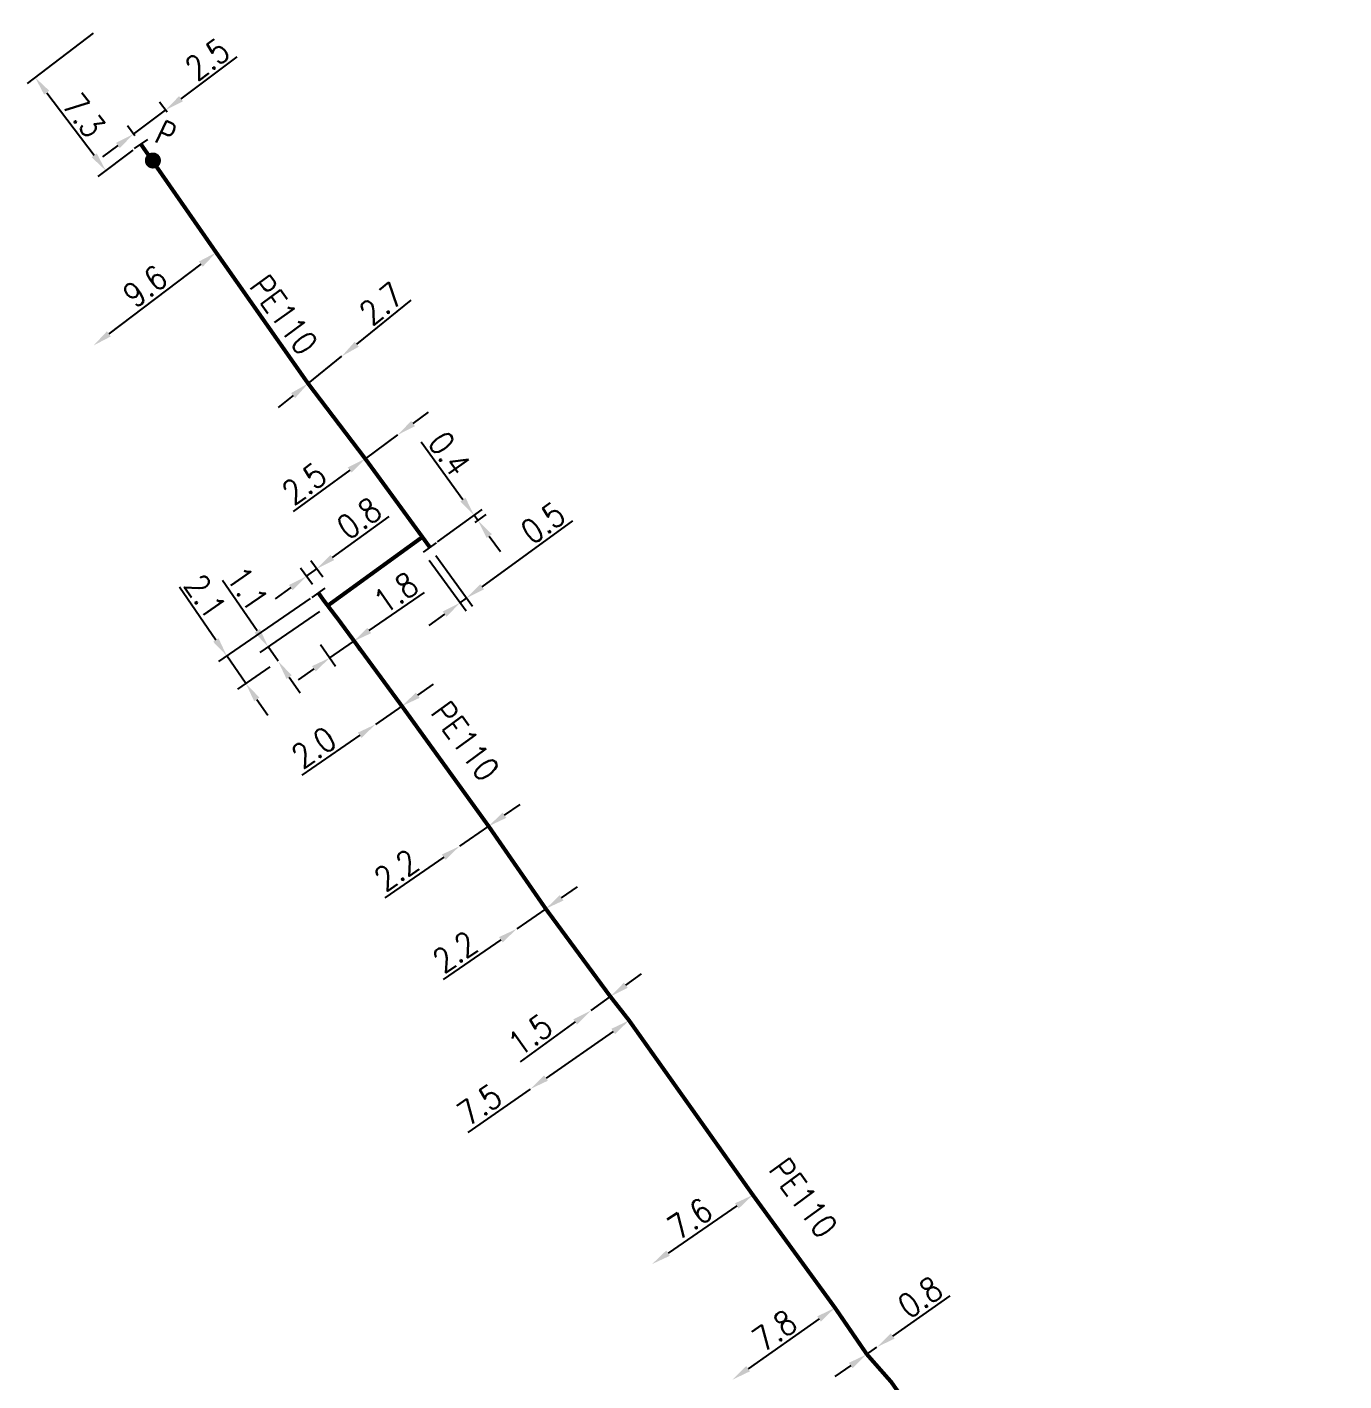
# Model space of a CAD drawing. Header units: millimetres. Extents: x 107995 to 109002, y 120994 to 122000.
# Drawn here: x 108774.6 to 108856.7, y 121543.6 to 121628 of the extents above; entities that cross this region are included whole.
import ezdxf
from ezdxf.enums import TextEntityAlignment as Align

# ---------------------------------------------------------------- set-up
doc = ezdxf.new("R2010")
doc.units = ezdxf.units.MM
doc.header["$PDMODE"] = 34
doc.linetypes.add('L_25_PE', pattern=[2000, 1000, 1000])
doc.layers.get('0').update_dxf_attribs({"linetype": 'CONTINUOUS'})
doc.layers.get('DEFPOINTS').update_dxf_attribs({"linetype": 'CONTINUOUS'})
for name, color, linetype in [('L_150', 1, 'CONTINUOUS'), ('L_300', 7, 'CONTINUOUS'), ('L_340', 7, 'CONTINUOUS')]:
    doc.layers.add(name, color=color, linetype=linetype)
doc.styles.add('G_ROMANS', font='ROMANS.SHX', dxfattribs={"width": 0.75})
doc.styles.get("Standard").update_dxf_attribs({"font": 'romans.shx', "width": 0.85})
doc.dimstyles.get("Standard").update_dxf_attribs({"dimtxt": 1.5, "dimasz": 1.2, "dimexe": 0.625, "dimexo": 0.625, "dimgap": 0.25, "dimtad": 1, "dimdec": 1, "dimzin": 0, "dimdsep": 46, "dimtxsty": 'Standard', "dimcen": -0.5, "dimadec": 0, "dimazin": 0, "dimtfac": 1, "dimtdec": 1, "dimtmove": 0, "dimatfit": 3, "dimfxl": 0, "dimtolj": 1, "dimtzin": 0, "dimarcsym": 0})

# ---------------------------------------------------------------- blocks, each defined once
blk = doc.blocks.new('*D186')
at = {"layer": 'DEFPOINTS', "color": 0, "linetype": 'Continuous', "transparency": 16777216}
for p in [(108793.335, 121591.955), (108790.245, 121588.487), (108790.245, 121588.487)]:
    blk.add_point(p, dxfattribs=at)
at = {"layer": 'L_150', "color": 0, "linetype": 'Continuous', "lineweight": -2, "transparency": 16777216}
for p, q in [((108788.939, 121590.38), (108786.767, 121593.529)), ((108792.821, 121591.6), (108789.106, 121589.038)), ((108790.245, 121588.487), (108789.621, 121589.392)), ((108790.926, 121587.499), (108791.608, 121586.511))]:
    blk.add_line(p, q, dxfattribs=at)
at = {"layer": 'L_150', "color": 0, "linetype": 'Continuous', "transparency": 16777216}
for points in [[(108789.104, 121590.494), (108788.775, 121590.267), (108789.621, 121589.392)], [(108791.091, 121587.613), (108790.762, 121587.386), (108790.245, 121588.487)]]:
    blk.add_solid(points, dxfattribs=at)
at = {"layer": 'L_150', "color": 0, "linetype": 'Continuous', "transparency": 16777216, "insert": (108788.336, 121593.016), "char_height": 1.5, "attachment_point": 5, "rotation": 304.59593}
blk.add_mtext('\\A1;1.1', dxfattribs=at)
blk = doc.blocks.new('*D187')
at = {"layer": 'DEFPOINTS', "color": 0, "linetype": 'Continuous', "transparency": 16777216}
for p in [(108792.745, 121592.762), (108790.245, 121588.487), (108788.23, 121587.097)]:
    blk.add_point(p, dxfattribs=at)
at = {"layer": 'L_340', "color": 0, "linetype": 'Continuous', "lineweight": -2, "transparency": 16777216}
for p, q in [((108786.356, 121589.813), (108784.081, 121593.112)), ((108792.23, 121592.407), (108786.523, 121588.471)), ((108788.23, 121587.097), (108787.038, 121588.825)), ((108789.731, 121588.132), (108787.715, 121586.742)), ((108788.911, 121586.109), (108789.593, 121585.121))]:
    blk.add_line(p, q, dxfattribs=at)
at = {"layer": 'L_340', "color": 0, "linetype": 'Continuous', "transparency": 16777216}
for points in [[(108786.521, 121589.927), (108786.192, 121589.7), (108787.038, 121588.825)], [(108789.076, 121586.223), (108788.747, 121585.995), (108788.23, 121587.097)]]:
    blk.add_solid(points, dxfattribs=at)
at = {"layer": 'L_340', "color": 0, "linetype": 'Continuous', "transparency": 16777216, "insert": (108785.701, 121592.524), "char_height": 1.5, "attachment_point": 5, "rotation": 304.59593}
blk.add_mtext('\\A1;2.1', dxfattribs=at)
blk = doc.blocks.new('L_340_07')
at = {"color": 0, "linetype": 'Continuous', "const_width": 0.25, "flags": 128}
blk.add_lwpolyline([(0, 0), (1.25, 0)], dxfattribs=at)
at = {"color": 0, "linetype": 'Continuous', "flags": 128}
blk.add_lwpolyline([(1.25, -0.5), (1.25, 0.5)], dxfattribs=at)
at = {"color": 0, "linetype": 'Continuous', "style": 'G_ROMANS', "width": 0.75, "flags": 3}
for tag, p in [('DEF_LEG', (0.723, -3.465)), ('DEF_COUP', (0.723, -5.965)), ('DEF_TYPE', (0.723, -8.465))]:
    blk.add_attdef(tag, text='', height=1.2, dxfattribs=at).set_placement(p, align=Align.MIDDLE)
blk = doc.blocks.new('*D188')
at = {"layer": 'DEFPOINTS', "color": 0, "linetype": 'Continuous', "transparency": 16777216}
for p in [(108783.221, 121622.855), (108783.684, 121622.231), (108781.676, 121620.742)]:
    blk.add_point(p, dxfattribs=at)
at = {"layer": 'L_340', "color": 0, "linetype": 'Continuous', "lineweight": -2, "transparency": 16777216}
for p, q in [((108784.185, 121623.57), (108787.696, 121626.174)), ((108783.312, 121622.733), (108782.849, 121623.357)), ((108781.213, 121621.366), (108783.221, 121622.855)), ((108781.304, 121621.244), (108780.841, 121621.868)), ((108780.25, 121620.651), (108779.286, 121619.936))]:
    blk.add_line(p, q, dxfattribs=at)
at = {"layer": 'L_340', "color": 0, "linetype": 'Continuous', "transparency": 16777216}
for points in [[(108784.066, 121623.731), (108784.304, 121623.409), (108783.221, 121622.855)], [(108780.13, 121620.812), (108780.369, 121620.49), (108781.213, 121621.366)]]:
    blk.add_solid(points, dxfattribs=at)
at = {"layer": 'L_340', "color": 0, "linetype": 'Continuous', "transparency": 16777216, "insert": (108785.827, 121626.033), "char_height": 1.5, "attachment_point": 5, "rotation": 36.56654}
blk.add_mtext('\\A1;2.5', dxfattribs=at)
blk = doc.blocks.new('L_300_12')
at = {"color": 0, "linetype": 'Continuous', "const_width": 0.497, "flags": 128}
blk.add_lwpolyline([(-0.21, 0, 1), (0.293, 0, 1)], format="xyb", close=True, dxfattribs=at)
at = {"color": 0, "linetype": 'Continuous', "style": 'G_ROMANS', "width": 0.75}
blk.add_text('P', height=1.5, dxfattribs=at).set_placement((0.042, 1.853), align=Align.MIDDLE)
at = {"color": 0, "linetype": 'Continuous', "style": 'G_ROMANS', "width": 0.75, "flags": 3}
for tag, p in [('DEF_LEG', (0, -10)), ('DEF_COUP', (0, -12.5)), ('DEF_TYPE', (0, -15))]:
    blk.add_attdef(tag, text='', height=1.2, dxfattribs=at).set_placement(p, align=Align.MIDDLE)
blk = doc.blocks.new('*D189')
at = {"layer": 'DEFPOINTS', "color": 0, "linetype": 'Continuous', "transparency": 16777216}
for p in [(108827.594, 121545.719), (108827.594, 121545.719), (108826.939, 121545.26)]:
    blk.add_point(p, dxfattribs=at)
at = {"layer": 'L_150', "color": 0, "linetype": 'Continuous', "lineweight": -2, "transparency": 16777216}
for p, q in [((108828.577, 121546.408), (108832.157, 121548.917)), ((108826.939, 121545.26), (108827.594, 121545.719)), ((108825.956, 121544.572), (108824.973, 121543.883))]:
    blk.add_line(p, q, dxfattribs=at)
at = {"layer": 'L_150', "color": 0, "linetype": 'Continuous', "transparency": 16777216}
for points in [[(108828.462, 121546.572), (108828.691, 121546.244), (108827.594, 121545.719)], [(108825.841, 121544.735), (108826.071, 121544.408), (108826.939, 121545.26)]]:
    blk.add_solid(points, dxfattribs=at)
at = {"layer": 'L_150', "color": 0, "linetype": 'Continuous', "transparency": 16777216, "insert": (108830.284, 121548.826), "char_height": 1.5, "attachment_point": 5, "rotation": 35.02225}
blk.add_mtext('\\A1;0.8', dxfattribs=at)
blk = doc.blocks.new('*D190')
at = {"layer": 'DEFPOINTS', "color": 0, "linetype": 'Continuous', "transparency": 16777216}
for p in [(108824.962, 121548.159), (108818.574, 121543.683), (108818.574, 121543.683)]:
    blk.add_point(p, dxfattribs=at)
at = {"layer": 'L_150', "color": 0, "linetype": 'Continuous', "lineweight": -2, "transparency": 16777216}
blk.add_line((108823.979, 121547.471), (108819.557, 121544.372), dxfattribs=at)
at = {"layer": 'L_150', "color": 0, "linetype": 'Continuous', "transparency": 16777216}
for points in [[(108823.865, 121547.634), (108824.094, 121547.307), (108824.962, 121548.159)], [(108819.442, 121544.535), (108819.672, 121544.208), (108818.574, 121543.683)]]:
    blk.add_solid(points, dxfattribs=at)
at = {"layer": 'L_150', "color": 0, "linetype": 'Continuous', "transparency": 16777216, "insert": (108821.194, 121546.74), "char_height": 1.5, "attachment_point": 5, "rotation": 35.02217}
blk.add_mtext('\\A1;7.8', dxfattribs=at)
blk = doc.blocks.new('*D191')
at = {"layer": 'DEFPOINTS', "color": 0, "linetype": 'Continuous', "transparency": 16777216}
for p in [(108819.842, 121555.197), (108813.574, 121550.899), (108813.574, 121550.899)]:
    blk.add_point(p, dxfattribs=at)
at = {"layer": 'L_150', "color": 0, "linetype": 'Continuous', "lineweight": -2, "transparency": 16777216}
blk.add_line((108818.852, 121554.519), (108814.564, 121551.578), dxfattribs=at)
at = {"layer": 'L_150', "color": 0, "linetype": 'Continuous', "transparency": 16777216}
for points in [[(108818.739, 121554.684), (108818.966, 121554.354), (108819.842, 121555.197)], [(108814.451, 121551.743), (108814.677, 121551.413), (108813.574, 121550.899)]]:
    blk.add_solid(points, dxfattribs=at)
at = {"layer": 'L_150', "color": 0, "linetype": 'Continuous', "transparency": 16777216, "insert": (108815.932, 121553.728), "char_height": 1.5, "attachment_point": 5, "rotation": 34.43974}
blk.add_mtext('\\A1;7.6', dxfattribs=at)
blk = doc.blocks.new('*D192')
at = {"layer": 'DEFPOINTS', "color": 0, "linetype": 'Continuous', "transparency": 16777216}
for p in [(108812.127, 121566.087), (108805.967, 121561.809), (108805.967, 121561.809)]:
    blk.add_point(p, dxfattribs=at)
at = {"layer": 'L_150', "color": 0, "linetype": 'Continuous', "lineweight": -2, "transparency": 16777216}
for p, q in [((108811.141, 121565.402), (108806.952, 121562.493)), ((108805.967, 121561.809), (108802.074, 121559.105))]:
    blk.add_line(p, q, dxfattribs=at)
at = {"layer": 'L_150', "color": 0, "linetype": 'Continuous', "transparency": 16777216}
for points in [[(108811.027, 121565.567), (108811.255, 121565.238), (108812.127, 121566.087)], [(108806.838, 121562.657), (108807.066, 121562.329), (108805.967, 121561.809)]]:
    blk.add_solid(points, dxfattribs=at)
at = {"layer": 'L_150', "color": 0, "linetype": 'Continuous', "transparency": 16777216, "insert": (108802.806, 121560.831), "char_height": 1.5, "attachment_point": 5, "rotation": 34.77928}
blk.add_mtext('\\A1;7.5', dxfattribs=at)
blk = doc.blocks.new('*D193')
at = {"layer": 'DEFPOINTS', "color": 0, "linetype": 'Continuous', "transparency": 16777216}
for p in [(108810.959, 121567.58), (108809.744, 121566.7), (108809.744, 121566.7)]:
    blk.add_point(p, dxfattribs=at)
at = {"layer": 'L_150', "color": 0, "linetype": 'Continuous', "lineweight": -2, "transparency": 16777216}
for p, q in [((108811.931, 121568.283), (108812.903, 121568.987)), ((108810.959, 121567.58), (108809.744, 121566.7)), ((108808.772, 121565.996), (108805.336, 121563.508))]:
    blk.add_line(p, q, dxfattribs=at)
at = {"layer": 'L_150', "color": 0, "linetype": 'Continuous', "transparency": 16777216}
for points in [[(108811.814, 121568.445), (108812.048, 121568.121), (108810.959, 121567.58)], [(108808.655, 121566.158), (108808.889, 121565.834), (108809.744, 121566.7)]]:
    blk.add_solid(points, dxfattribs=at)
at = {"layer": 'L_150', "color": 0, "linetype": 'Continuous', "transparency": 16777216, "insert": (108805.96, 121565.195), "char_height": 1.5, "attachment_point": 5, "rotation": 35.90747}
blk.add_mtext('\\A1;1.5', dxfattribs=at)
blk = doc.blocks.new('*D194')
at = {"layer": 'DEFPOINTS', "color": 0, "linetype": 'Continuous', "transparency": 16777216}
for p in [(108806.935, 121573.052), (108805.124, 121571.803), (108805.124, 121571.803)]:
    blk.add_point(p, dxfattribs=at)
at = {"layer": 'L_150', "color": 0, "linetype": 'Continuous', "lineweight": -2, "transparency": 16777216}
for p, q in [((108807.923, 121573.733), (108808.911, 121574.414)), ((108806.935, 121573.052), (108805.124, 121571.803)), ((108804.136, 121571.122), (108800.537, 121568.641))]:
    blk.add_line(p, q, dxfattribs=at)
at = {"layer": 'L_150', "color": 0, "linetype": 'Continuous', "transparency": 16777216}
for points in [[(108807.81, 121573.898), (108808.037, 121573.568), (108806.935, 121573.052)], [(108804.023, 121571.287), (108804.25, 121570.957), (108805.124, 121571.803)]]:
    blk.add_solid(points, dxfattribs=at)
at = {"layer": 'L_150', "color": 0, "linetype": 'Continuous', "transparency": 16777216, "insert": (108801.275, 121570.364), "char_height": 1.5, "attachment_point": 5, "rotation": 34.58458}
blk.add_mtext('\\A1;2.2', dxfattribs=at)
blk = doc.blocks.new('*D195')
at = {"layer": 'DEFPOINTS', "color": 0, "linetype": 'Continuous', "transparency": 16777216}
for p in [(108803.37, 121578.202), (108801.559, 121576.954), (108801.559, 121576.954)]:
    blk.add_point(p, dxfattribs=at)
at = {"layer": 'L_150', "color": 0, "linetype": 'Continuous', "lineweight": -2, "transparency": 16777216}
for p, q in [((108804.358, 121578.883), (108805.346, 121579.565)), ((108803.37, 121578.202), (108801.559, 121576.954)), ((108800.571, 121576.272), (108796.889, 121573.734))]:
    blk.add_line(p, q, dxfattribs=at)
at = {"layer": 'L_150', "color": 0, "linetype": 'Continuous', "transparency": 16777216}
for points in [[(108804.245, 121579.048), (108804.472, 121578.719), (108803.37, 121578.202)], [(108800.457, 121576.437), (108800.684, 121576.108), (108801.559, 121576.954)]]:
    blk.add_solid(points, dxfattribs=at)
at = {"layer": 'L_150', "color": 0, "linetype": 'Continuous', "transparency": 16777216, "insert": (108797.627, 121575.457), "char_height": 1.5, "attachment_point": 5, "rotation": 34.58458}
blk.add_mtext('\\A1;2.2', dxfattribs=at)
blk = doc.blocks.new('*D196')
at = {"layer": 'DEFPOINTS', "color": 0, "linetype": 'Continuous', "transparency": 16777216}
for p in [(108797.964, 121585.69), (108796.317, 121584.554), (108796.317, 121584.554)]:
    blk.add_point(p, dxfattribs=at)
at = {"layer": 'L_150', "color": 0, "linetype": 'Continuous', "lineweight": -2, "transparency": 16777216}
for p, q in [((108798.952, 121586.371), (108799.94, 121587.052)), ((108797.964, 121585.69), (108796.317, 121584.554)), ((108795.329, 121583.873), (108791.73, 121581.392))]:
    blk.add_line(p, q, dxfattribs=at)
at = {"layer": 'L_150', "color": 0, "linetype": 'Continuous', "transparency": 16777216}
for points in [[(108798.838, 121586.535), (108799.065, 121586.206), (108797.964, 121585.69)], [(108795.216, 121584.038), (108795.443, 121583.709), (108796.317, 121584.554)]]:
    blk.add_solid(points, dxfattribs=at)
at = {"layer": 'L_150', "color": 0, "linetype": 'Continuous', "transparency": 16777216, "insert": (108792.468, 121583.115), "char_height": 1.5, "attachment_point": 5, "rotation": 34.58458}
blk.add_mtext('\\A1;2.0', dxfattribs=at)
blk = doc.blocks.new('*D197')
at = {"layer": 'DEFPOINTS', "color": 0, "linetype": 'Continuous', "transparency": 16777216}
for p in [(108794.004, 121591.08), (108792.522, 121590.058), (108793.458, 121588.701)]:
    blk.add_point(p, dxfattribs=at)
at = {"layer": 'L_150', "color": 0, "linetype": 'Continuous', "lineweight": -2, "transparency": 16777216}
for p, q in [((108795.928, 121590.404), (108799.376, 121592.783)), ((108794.359, 121590.565), (108795.295, 121589.208)), ((108793.458, 121588.701), (108794.94, 121589.723)), ((108792.877, 121589.543), (108793.813, 121588.186)), ((108792.47, 121588.019), (108791.483, 121587.338))]:
    blk.add_line(p, q, dxfattribs=at)
at = {"layer": 'L_150', "color": 0, "linetype": 'Continuous', "transparency": 16777216}
for points in [[(108795.814, 121590.569), (108796.041, 121590.239), (108794.94, 121589.723)], [(108792.357, 121588.184), (108792.584, 121587.855), (108793.458, 121588.701)]]:
    blk.add_solid(points, dxfattribs=at)
at = {"layer": 'L_150', "color": 0, "linetype": 'Continuous', "transparency": 16777216, "insert": (108797.578, 121592.757), "char_height": 1.5, "attachment_point": 5, "rotation": 34.59646}
blk.add_mtext('\\A1;1.8', dxfattribs=at)
blk = doc.blocks.new('*D198')
at = {"layer": 'DEFPOINTS', "color": 0, "linetype": 'Continuous', "transparency": 16777216}
for p in [(108799.708, 121595.588), (108799.303, 121595.295), (108801.595, 121592.136)]:
    blk.add_point(p, dxfattribs=at)
at = {"layer": 'L_340', "color": 0, "linetype": 'Continuous', "lineweight": -2, "transparency": 16777216}
for p, q in [((108802.971, 121593.134), (108808.631, 121597.239)), ((108799.67, 121594.789), (108801.961, 121591.63)), ((108800.075, 121595.082), (108802.366, 121591.923)), ((108801.595, 121592.136), (108801.999, 121592.429)), ((108800.623, 121591.431), (108799.652, 121590.727))]:
    blk.add_line(p, q, dxfattribs=at)
at = {"layer": 'L_340', "color": 0, "linetype": 'Continuous', "transparency": 16777216}
for points in [[(108802.853, 121593.296), (108803.088, 121592.972), (108801.999, 121592.429)], [(108800.506, 121591.593), (108800.741, 121591.269), (108801.595, 121592.136)]]:
    blk.add_solid(points, dxfattribs=at)
at = {"layer": 'L_340', "color": 0, "linetype": 'Continuous', "transparency": 16777216, "insert": (108806.76, 121597.117), "char_height": 1.5, "attachment_point": 5, "rotation": 35.9516}
blk.add_mtext('\\A1;0.5', dxfattribs=at)
blk = doc.blocks.new('*D199')
at = {"layer": 'DEFPOINTS', "color": 0, "linetype": 'Continuous', "transparency": 16777216}
for p in [(108802.472, 121597.591), (108802.025, 121596.771), (108799.668, 121595.558)]:
    blk.add_point(p, dxfattribs=at)
at = {"layer": 'L_340', "color": 0, "linetype": 'Continuous', "lineweight": -2, "transparency": 16777216}
for p, q in [((108801.767, 121598.563), (108799.165, 121602.151)), ((108800.174, 121595.925), (108802.977, 121597.958)), ((108802.707, 121597.266), (108802.472, 121597.591)), ((108802.531, 121597.138), (108803.213, 121597.633)), ((108803.412, 121596.295), (108804.116, 121595.323))]:
    blk.add_line(p, q, dxfattribs=at)
at = {"layer": 'L_340', "color": 0, "linetype": 'Continuous', "transparency": 16777216}
for points in [[(108801.929, 121598.68), (108801.605, 121598.445), (108802.472, 121597.591)], [(108803.574, 121596.412), (108803.25, 121596.177), (108802.707, 121597.266)]]:
    blk.add_solid(points, dxfattribs=at)
at = {"layer": 'L_340', "color": 0, "linetype": 'Continuous', "transparency": 16777216, "insert": (108800.923, 121601.429), "char_height": 1.5, "attachment_point": 5, "rotation": 305.9516}
blk.add_mtext('\\A1;0.4', dxfattribs=at)
blk = doc.blocks.new('*D200')
at = {"layer": 'DEFPOINTS', "color": 0, "linetype": 'Continuous', "transparency": 16777216}
for p in [(108797.691, 121602.598), (108797.691, 121602.598), (108795.675, 121601.12)]:
    blk.add_point(p, dxfattribs=at)
at = {"layer": 'L_150', "color": 0, "linetype": 'Continuous', "lineweight": -2, "transparency": 16777216}
for p, q in [((108798.659, 121603.307), (108799.627, 121604.017)), ((108797.691, 121602.598), (108795.675, 121601.12)), ((108794.708, 121600.41), (108791.182, 121597.825))]:
    blk.add_line(p, q, dxfattribs=at)
at = {"layer": 'L_150', "color": 0, "linetype": 'Continuous', "transparency": 16777216}
for points in [[(108798.541, 121603.469), (108798.777, 121603.146), (108797.691, 121602.598)], [(108794.589, 121600.571), (108794.826, 121600.249), (108795.675, 121601.12)]]:
    blk.add_solid(points, dxfattribs=at)
at = {"layer": 'L_150', "color": 0, "linetype": 'Continuous', "transparency": 16777216, "insert": (108791.87, 121599.569), "char_height": 1.5, "attachment_point": 5, "rotation": 36.24981}
blk.add_mtext('\\A1;2.5', dxfattribs=at)
blk = doc.blocks.new('*D201')
at = {"layer": 'DEFPOINTS', "color": 0, "linetype": 'Continuous', "transparency": 16777216}
for p in [(108794.212, 121607.505), (108794.212, 121607.505), (108792.11, 121605.81)]:
    blk.add_point(p, dxfattribs=at)
at = {"layer": 'L_150', "color": 0, "linetype": 'Continuous', "lineweight": -2, "transparency": 16777216}
for p, q in [((108795.146, 121608.259), (108798.549, 121611.003)), ((108792.11, 121605.81), (108794.212, 121607.505)), ((108791.176, 121605.057), (108790.242, 121604.303))]:
    blk.add_line(p, q, dxfattribs=at)
at = {"layer": 'L_150', "color": 0, "linetype": 'Continuous', "transparency": 16777216}
for points in [[(108795.02, 121608.414), (108795.272, 121608.103), (108794.212, 121607.505)], [(108791.051, 121605.212), (108791.302, 121604.901), (108792.11, 121605.81)]]:
    blk.add_solid(points, dxfattribs=at)
at = {"layer": 'L_150', "color": 0, "linetype": 'Continuous', "transparency": 16777216, "insert": (108796.686, 121610.786), "char_height": 1.5, "attachment_point": 5, "rotation": 38.88966}
blk.add_mtext('\\A1;2.7', dxfattribs=at)
blk = doc.blocks.new('*D202')
at = {"layer": 'DEFPOINTS', "color": 0, "linetype": 'Continuous', "transparency": 16777216}
for p in [(108792.651, 121594.254), (108793.396, 121593.227), (108792.745, 121592.762)]:
    blk.add_point(p, dxfattribs=at)
at = {"layer": 'L_340', "color": 0, "linetype": 'Continuous', "lineweight": -2, "transparency": 16777216}
for p, q in [((108793.623, 121594.959), (108797.162, 121597.524)), ((108793.029, 121593.733), (108792.285, 121594.76)), ((108792.378, 121593.268), (108791.637, 121594.291)), ((108792.004, 121593.785), (108792.651, 121594.254)), ((108791.032, 121593.08), (108790.061, 121592.376))]:
    blk.add_line(p, q, dxfattribs=at)
at = {"layer": 'L_340', "color": 0, "linetype": 'Continuous', "transparency": 16777216}
for points in [[(108793.506, 121595.12), (108793.74, 121594.797), (108792.651, 121594.254)], [(108790.915, 121593.242), (108791.15, 121592.918), (108792.004, 121593.785)]]:
    blk.add_solid(points, dxfattribs=at)
at = {"layer": 'L_340', "color": 0, "linetype": 'Continuous', "transparency": 16777216, "insert": (108795.291, 121597.403), "char_height": 1.5, "attachment_point": 5, "rotation": 35.9405}
blk.add_mtext('\\A1;0.8', dxfattribs=at)
blk = doc.blocks.new('*D203')
at = {"layer": 'DEFPOINTS', "color": 0, "linetype": 'Continuous', "transparency": 16777216}
for p in [(108786.376, 121613.98), (108778.728, 121608.178), (108778.728, 121608.178)]:
    blk.add_point(p, dxfattribs=at)
at = {"layer": 'L_150', "color": 0, "linetype": 'Continuous', "lineweight": -2, "transparency": 16777216}
blk.add_line((108785.42, 121613.255), (108779.684, 121608.903), dxfattribs=at)
at = {"layer": 'L_150', "color": 0, "linetype": 'Continuous', "transparency": 16777216}
for points in [[(108785.299, 121613.414), (108785.541, 121613.095), (108786.376, 121613.98)], [(108779.563, 121609.062), (108779.805, 121608.744), (108778.728, 121608.178)]]:
    blk.add_solid(points, dxfattribs=at)
at = {"layer": 'L_150', "color": 0, "linetype": 'Continuous', "transparency": 16777216, "insert": (108781.947, 121611.876), "char_height": 1.5, "attachment_point": 5, "rotation": 37.1848}
blk.add_mtext('\\A1;9.6', dxfattribs=at)
blk = doc.blocks.new('*D204')
at = {"layer": 'DEFPOINTS', "color": 0, "linetype": 'Continuous', "transparency": 16777216}
for p in [(108779.213, 121628.036), (108781.676, 121620.742), (108779.493, 121619.085)]:
    blk.add_point(p, dxfattribs=at)
at = {"layer": 'L_340', "color": 0, "linetype": 'Continuous', "lineweight": -2, "transparency": 16777216}
for p, q in [((108778.715, 121627.658), (108774.583, 121624.523)), ((108775.806, 121623.945), (108778.767, 121620.041)), ((108781.178, 121620.364), (108778.995, 121618.708))]:
    blk.add_line(p, q, dxfattribs=at)
at = {"layer": 'L_340', "color": 0, "linetype": 'Continuous', "transparency": 16777216}
for points in [[(108775.965, 121624.066), (108775.647, 121623.824), (108775.081, 121624.901)], [(108778.927, 121620.162), (108778.608, 121619.92), (108779.493, 121619.085)]]:
    blk.add_solid(points, dxfattribs=at)
at = {"layer": 'L_340', "color": 0, "linetype": 'Continuous', "transparency": 16777216, "insert": (108778.136, 121622.529), "char_height": 1.5, "attachment_point": 5, "rotation": 307.18458}
blk.add_mtext('\\A1;7.3', dxfattribs=at)

msp = doc.modelspace()

# ---------------------------------------------------------------- linework, layer by layer
at = {"layer": 'L_150', "linetype": 'L_25_PE', "const_width": 0.25, "flags": 128}
for points in [[(108782.389, 121619.715), (108786.376, 121613.98), (108792.11, 121605.81), (108795.675, 121601.12), (108799.342, 121596.095)], [(108793.335, 121591.955), (108799.239, 121596.236)], [(108826.959, 121545.274), (108824.974, 121548.173), (108819.85, 121555.208), (108812.129, 121566.093), (108810.96, 121567.585), (108806.935, 121573.052), (108803.37, 121578.202), (108797.964, 121585.69), (108794.004, 121591.08), (108793.107, 121592.253)], [(108826.959, 121545.274), (108828.49, 121543.535), (108828.49, 121543.535), (108831.458, 121539.302), (108831.572, 121539.135), (108831.635, 121537.603), (108832.359, 121536.523), (108833.382, 121536.256), (108835.062, 121533.892), (108838.1, 121529.567), (108838.1, 121529.567), (108838.1, 121529.567), (108841.793, 121523.812), (108845.002, 121518.733), (108851.371, 121508.459), (108853.33, 121505.094), (108856.546, 121499.796), (108856.546, 121499.796), (108856.546, 121499.796), (108854.293, 121498.498)]]:
    msp.add_lwpolyline(points, dxfattribs=at)

# ---------------------------------------------------------------- block references
at = {"layer": 'L_300', "rotation": 334.1849824215113}
msp.add_blockref('L_300_12', (108782.394, 121619.733), dxfattribs=at)
at = {"layer": 'L_340', "rotation": 124.7878185081034}
msp.add_blockref('L_340_07', (108782.389, 121619.715), dxfattribs=at)
at = {"layer": 'L_340', "xscale": 0.5}
for p, rotation in [((108799.342, 121596.095), 305.8503820559354), ((108793.107, 121592.253), 125.4461820453986)]:
    msp.add_blockref('L_340_07', p, dxfattribs=dict(at, rotation=rotation))

# ---------------------------------------------------------------- texts
at = {"layer": 'L_150', "linetype": 'Continuous', "width": 0.85}
for p in [(108790.595, 121610.095), (108801.915, 121583.51), (108823.004, 121555.017)]:
    msp.add_text('PE110', height=1.5, rotation=306.02193, dxfattribs=at).set_placement(p, align=Align.MIDDLE)

# ---------------------------------------------------------------- dimensions: what is measured, and where the dimension line sits
at = {"layer": 'L_150', "linetype": 'Continuous'}
for base, p1, p2, angle, picture, middle in [((108778.728, 121608.178), (108786.376, 121613.98), (108778.728, 121608.178), 37.1848, '*D203', (108782.552, 121611.079)), ((108794.212, 121607.505), (108792.11, 121605.81), (108794.212, 121607.505), 218.88966, '*D201', (108797.314, 121610.008)), ((108797.691, 121602.598), (108795.675, 121601.12), (108797.691, 121602.598), 216.24981, '*D200', (108792.461, 121598.763)), ((108790.245, 121588.487), (108793.335, 121591.955), (108790.245, 121588.487), 124.59593, '*D186', (108787.513, 121592.448)), ((108793.458, 121588.701), (108794.004, 121591.08), (108792.522, 121590.058), 34.59646, '*D197', (108798.146, 121591.934)), ((108796.317, 121584.554), (108797.964, 121585.69), (108796.317, 121584.554), 34.58458, '*D196', (108793.036, 121582.292)), ((108801.559, 121576.954), (108803.37, 121578.202), (108801.559, 121576.954), 34.58458, '*D195', (108798.194, 121574.634)), ((108805.124, 121571.803), (108806.935, 121573.052), (108805.124, 121571.803), 34.58458, '*D194', (108801.843, 121569.541)), ((108809.744, 121566.7), (108810.959, 121567.58), (108809.744, 121566.7), 35.90747, '*D193', (108806.547, 121564.385)), ((108805.967, 121561.809), (108812.127, 121566.087), (108805.967, 121561.809), 34.77928, '*D192', (108803.376, 121560.01)), ((108813.574, 121550.899), (108819.842, 121555.197), (108813.574, 121550.899), 34.43974, '*D191', (108816.498, 121552.904)), ((108827.594, 121545.719), (108826.939, 121545.26), (108827.594, 121545.719), 215.02225, '*D189', (108830.858, 121548.007)), ((108818.574, 121543.683), (108824.962, 121548.159), (108818.574, 121543.683), 35.02217, '*D190', (108821.768, 121545.921))]:
    dim = msp.add_linear_dim(base=base, p1=p1, p2=p2, angle=angle, dimstyle='Standard', dxfattribs=at)
    dim.commit()
    dim.dimension.update_dxf_attribs({"geometry": picture, "text_midpoint": middle, "dimtype": 160})
at = {"layer": 'L_340', "linetype": 'Continuous'}
for base, p1, p2, angle, picture, middle, dimtype in [((108779.493, 121619.085), (108779.213, 121628.036), (108781.676, 121620.742), 127.18458, '*D204', (108777.339, 121621.924), 160), ((108783.221, 121622.855), (108781.676, 121620.742), (108783.684, 121622.231), 36.56654, '*D188', (108786.422, 121625.23), 161), ((108802.472, 121597.591), (108802.025, 121596.771), (108799.668, 121595.558), 305.9516, '*D199', (108800.114, 121600.842), 160), ((108792.651, 121594.254), (108792.745, 121592.762), (108793.396, 121593.227), 215.9405, '*D202', (108795.878, 121596.594), 160), ((108801.595, 121592.136), (108799.708, 121595.588), (108799.303, 121595.295), 35.9516, '*D198', (108807.347, 121596.308), 160), ((108788.23, 121587.097), (108792.745, 121592.762), (108790.245, 121588.487), 124.59593, '*D187', (108784.878, 121591.957), 160)]:
    dim = msp.add_linear_dim(base=base, p1=p1, p2=p2, angle=angle, dimstyle='Standard', dxfattribs=at)
    dim.commit()
    dim.dimension.update_dxf_attribs({"geometry": picture, "text_midpoint": middle, "dimtype": dimtype})

doc.saveas('drawing.dxf')
